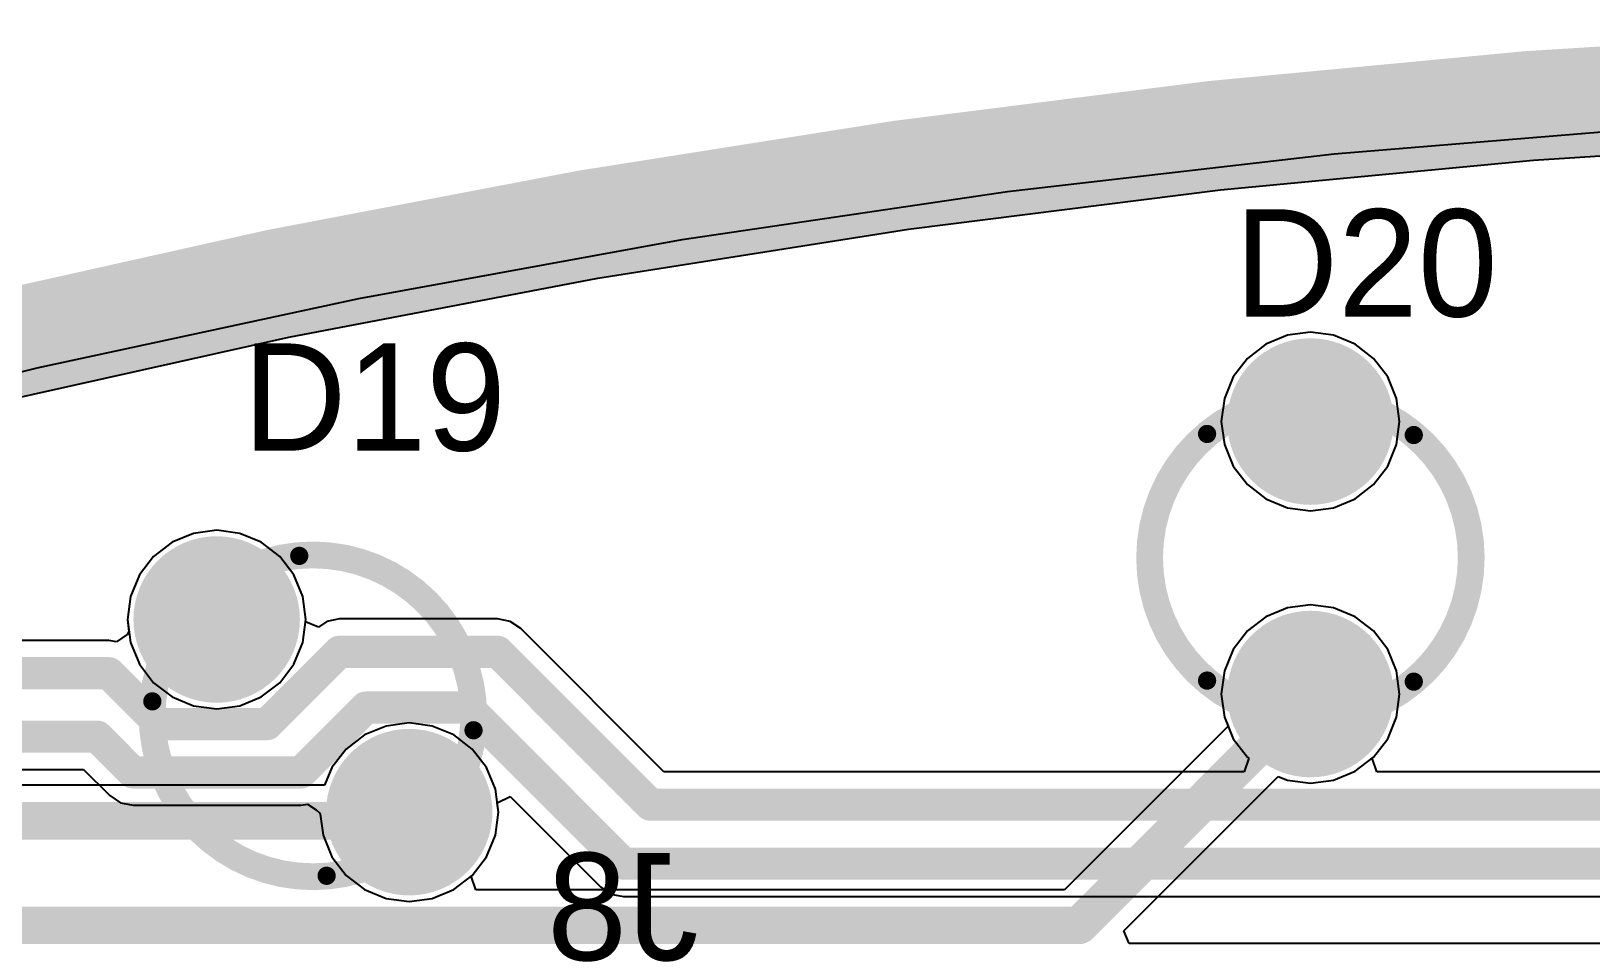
# Model space of a CAD drawing. Header units: millimetres. Extents: x 118 to 288, y 159 to 220.
# Drawn here: x 181.77 to 196.32, y 211.14 to 219.68 of the extents above; entities that cross this region are included whole.
import ezdxf

# ---------------------------------------------------------------- set-up
doc = ezdxf.new("R2010")
doc.units = ezdxf.units.MM
for name, color, linetype in [('BottomLayer', 5, 'Continuous'), ('BottomOverlay', 54, 'Continuous'), ('BottomSolder', 6, 'Continuous'), ('InternalPlane1', 76, 'Continuous'), ('InternalPlane2', 16, 'Continuous'), ('KeepOutLayer', 6, 'Continuous'), ('Mechanical1', 6, 'Continuous'), ('Mechanical13', 56, 'Continuous'), ('MultiLayer', 9, 'Continuous'), ('PadHoleLayer', 156, 'Continuous'), ('TopLayer', 1, 'Continuous'), ('TopOverlay', 2, 'Continuous'), ('TopSolder', 216, 'Continuous')]:
    doc.layers.add(name, color=color, linetype=linetype)

# ---------------------------------------------------------------- blocks, each defined once
blk = doc.blocks.new('LED3MM_BLUE_53')
at = {"layer": 'BottomLayer', "const_width": 0.675}
for points in [[(-1.607, 0, 1), (-0.932, 0, 1)], [(0.932, 0, 1), (1.607, 0, 1)]]:
    blk.add_lwpolyline(points, format="xyb", close=True, dxfattribs=at)
at = {"layer": 'BottomSolder', "const_width": 0.777}
for points in [[(-1.658, 0, 1), (-0.882, 0, 1)], [(0.882, 0, 1), (1.658, 0, 1)]]:
    blk.add_lwpolyline(points, format="xyb", close=True, dxfattribs=at)
at = {"layer": 'InternalPlane1', "const_width": 0.754}
for points in [[(-1.647, 0, 1), (-0.893, 0, 1)], [(0.893, 0, 1), (1.647, 0, 1)]]:
    blk.add_lwpolyline(points, format="xyb", close=True, dxfattribs=at)
at = {"layer": 'InternalPlane2', "const_width": 0.754}
blk.add_lwpolyline([(0.893, 0, 1), (1.647, 0, 1)], format="xyb", close=True, dxfattribs=at)
at = {"layer": 'MultiLayer', "const_width": 0.675}
for points in [[(-1.607, 0, 1), (-0.932, 0, 1)], [(0.932, 0, 1), (1.607, 0, 1)]]:
    blk.add_lwpolyline(points, format="xyb", close=True, dxfattribs=at)
at = {"layer": 'PadHoleLayer', "const_width": 0.5}
for points in [[(-1.52, 0, 1), (-1.02, 0, 1)], [(1.02, 0, 1), (1.52, 0, 1)]]:
    blk.add_lwpolyline(points, format="xyb", close=True, dxfattribs=at)
at = {"layer": 'TopLayer', "const_width": 0.675}
for points in [[(-1.607, 0, 1), (-0.932, 0, 1)], [(0.932, 0, 1), (1.607, 0, 1)]]:
    blk.add_lwpolyline(points, format="xyb", close=True, dxfattribs=at)
at = {"layer": 'TopOverlay', "const_width": 0.17}
for points in [[(-1.144, 0.964, -0.466308), (1.154, 0.964)], [(1.144, -0.964, -0.466308), (-1.154, -0.964)]]:
    blk.add_lwpolyline(points, format="xyb", dxfattribs=at)
at = {"layer": 'TopOverlay', "const_width": 0.085}
for points in [[(-1.187, 0.964, 1), (-1.102, 0.964, 1)], [(1.112, 0.964, 1), (1.197, 0.964, 1)], [(-1.197, -0.964, 1), (-1.112, -0.964, 1)], [(1.102, -0.964, 1), (1.187, -0.964, 1)]]:
    blk.add_lwpolyline(points, format="xyb", close=True, dxfattribs=at)
at = {"layer": 'TopSolder', "const_width": 0.777}
for points in [[(-1.658, 0, 1), (-0.882, 0, 1)], [(0.882, 0, 1), (1.658, 0, 1)]]:
    blk.add_lwpolyline(points, format="xyb", close=True, dxfattribs=at)
blk = doc.blocks.new('LED3MM_GREEN_54')
at = {"layer": 'BottomLayer', "const_width": 0.675}
for points in [[(-1.607, 0, 1), (-0.933, 0, 1)], [(0.933, 0, 1), (1.607, 0, 1)]]:
    blk.add_lwpolyline(points, format="xyb", close=True, dxfattribs=at)
at = {"layer": 'BottomSolder', "const_width": 0.777}
for points in [[(-1.658, 0, 1), (-0.882, 0, 1)], [(0.882, 0, 1), (1.658, 0, 1)]]:
    blk.add_lwpolyline(points, format="xyb", close=True, dxfattribs=at)
at = {"layer": 'InternalPlane1', "const_width": 0.754}
for points in [[(-1.647, 0, 1), (-0.893, 0, 1)], [(0.893, 0, 1), (1.647, 0, 1)]]:
    blk.add_lwpolyline(points, format="xyb", close=True, dxfattribs=at)
at = {"layer": 'InternalPlane2', "const_width": 0.754}
blk.add_lwpolyline([(0.893, 0, 1), (1.647, 0, 1)], format="xyb", close=True, dxfattribs=at)
at = {"layer": 'MultiLayer', "const_width": 0.675}
for points in [[(-1.607, 0, 1), (-0.933, 0, 1)], [(0.933, 0, 1), (1.607, 0, 1)]]:
    blk.add_lwpolyline(points, format="xyb", close=True, dxfattribs=at)
at = {"layer": 'PadHoleLayer', "const_width": 0.5}
for points in [[(-1.52, 0, 1), (-1.02, 0, 1)], [(1.02, 0, 1), (1.52, 0, 1)]]:
    blk.add_lwpolyline(points, format="xyb", close=True, dxfattribs=at)
at = {"layer": 'TopLayer', "const_width": 0.675}
for points in [[(-1.607, 0, 1), (-0.933, 0, 1)], [(0.933, 0, 1), (1.607, 0, 1)]]:
    blk.add_lwpolyline(points, format="xyb", close=True, dxfattribs=at)
at = {"layer": 'TopOverlay', "const_width": 0.17}
for points in [[(-1.144, 0.964, -0.466308), (1.154, 0.964)], [(1.144, -0.964, -0.466308), (-1.154, -0.964)]]:
    blk.add_lwpolyline(points, format="xyb", dxfattribs=at)
at = {"layer": 'TopOverlay', "const_width": 0.085}
for points in [[(-1.187, 0.964, 1), (-1.102, 0.964, 1)], [(1.112, 0.964, 1), (1.197, 0.964, 1)], [(-1.197, -0.964, 1), (-1.112, -0.964, 1)], [(1.102, -0.964, 1), (1.187, -0.964, 1)]]:
    blk.add_lwpolyline(points, format="xyb", close=True, dxfattribs=at)
at = {"layer": 'TopSolder', "const_width": 0.777}
for points in [[(-1.658, 0, 1), (-0.882, 0, 1)], [(0.882, 0, 1), (1.658, 0, 1)]]:
    blk.add_lwpolyline(points, format="xyb", close=True, dxfattribs=at)

msp = doc.modelspace()

# ---------------------------------------------------------------- linework, layer by layer
at = {"layer": 'BottomLayer'}
for p, q in [((193.928, 218.543), (196.985, 218.794)), ((190.881, 218.192), (193.928, 218.543)), ((187.847, 217.742), (190.881, 218.192)), ((184.83, 217.193), (187.847, 217.742)), ((181.832, 216.546), (184.83, 217.193)), ((193.291, 216.767), (193.119, 216.635)), ((193.492, 216.85), (193.291, 216.767)), ((193.707, 216.878), (193.492, 216.85)), ((193.923, 216.85), (193.707, 216.878)), ((194.123, 216.767), (193.923, 216.85)), ((194.296, 216.635), (194.123, 216.767)), ((193.119, 216.635), (192.987, 216.462)), ((194.428, 216.462), (194.296, 216.635)), ((178.857, 215.801), (181.832, 216.546)), ((192.987, 216.462), (192.904, 216.262)), ((194.511, 216.262), (194.428, 216.462)), ((192.904, 216.262), (192.875, 216.046)), ((194.539, 216.046), (194.511, 216.262)), ((192.875, 216.046), (192.904, 215.831)), ((194.511, 215.831), (194.539, 216.046)), ((192.904, 215.831), (192.987, 215.63)), ((194.428, 215.63), (194.511, 215.831)), ((192.987, 215.63), (193.119, 215.458)), ((194.296, 215.458), (194.428, 215.63)), ((193.119, 215.458), (193.291, 215.326)), ((194.123, 215.326), (194.296, 215.458)), ((193.291, 215.326), (193.492, 215.243)), ((193.923, 215.243), (194.123, 215.326)), ((193.492, 215.243), (193.707, 215.214)), ((193.707, 215.214), (193.923, 215.243)), ((183.505, 215.033), (183.289, 215.004)), ((183.72, 215.004), (183.505, 215.033)), ((183.089, 214.921), (182.916, 214.789)), ((183.289, 215.004), (183.089, 214.921)), ((183.921, 214.921), (183.72, 215.004)), ((184.093, 214.789), (183.921, 214.921)), ((182.916, 214.789), (182.784, 214.617)), ((184.225, 214.617), (184.093, 214.789)), ((182.784, 214.617), (182.701, 214.416)), ((184.309, 214.416), (184.225, 214.617)), ((182.701, 214.416), (182.673, 214.201)), ((184.337, 214.201), (184.309, 214.416)), ((193.492, 214.31), (193.291, 214.227)), ((193.707, 214.338), (193.492, 214.31)), ((193.923, 214.31), (193.707, 214.338)), ((194.123, 214.227), (193.923, 214.31)), ((182.673, 214.201), (182.687, 214.088)), ((184.334, 214.178), (184.337, 214.201)), ((184.456, 214.131), (184.334, 214.178)), ((184.533, 214.183), (184.456, 214.131)), ((184.65, 214.206), (184.533, 214.183)), ((186.125, 214.206), (184.65, 214.206)), ((186.242, 214.183), (186.125, 214.206)), ((186.125, 214.206), (186.125, 214.206)), ((186.341, 214.116), (186.242, 214.183)), ((193.291, 214.227), (193.119, 214.095)), ((194.296, 214.095), (194.123, 214.227)), ((182.5, 214.006), (174.6, 214.006)), ((182.572, 213.992), (182.5, 214.006)), ((182.5, 214.006), (182.5, 214.006)), ((182.67, 214.062), (182.572, 213.992)), ((182.687, 214.088), (182.67, 214.062)), ((187.677, 212.781), (186.341, 214.116)), ((193.119, 214.095), (192.987, 213.922)), ((194.428, 213.922), (194.296, 214.095)), ((192.987, 213.922), (192.904, 213.722)), ((194.511, 213.722), (194.428, 213.922)), ((192.904, 213.722), (192.875, 213.506)), ((194.539, 213.506), (194.511, 213.722)), ((192.875, 213.506), (192.904, 213.291)), ((194.511, 213.291), (194.539, 213.506)), ((192.904, 213.291), (192.987, 213.09)), ((194.428, 213.09), (194.511, 213.291)), ((192.987, 213.09), (193.119, 212.918)), ((194.296, 212.918), (194.428, 213.09)), ((193.132, 212.908), (193.089, 212.781)), ((193.119, 212.918), (193.132, 212.908)), ((194.283, 212.908), (194.296, 212.918)), ((194.326, 212.781), (194.283, 212.908)), ((175.987, 212.804), (182.264, 212.804)), ((182.264, 212.804), (182.509, 212.559)), ((193.089, 212.781), (187.677, 212.781)), ((211.904, 212.781), (194.326, 212.781)), ((182.509, 212.559), (182.509, 212.559)), ((182.509, 212.559), (182.608, 212.492)), ((186.122, 212.491), (186.242, 212.551)), ((186.242, 212.551), (187.084, 211.709)), ((182.608, 212.492), (182.725, 212.469)), ((182.725, 212.469), (184.292, 212.469)), ((184.292, 212.469), (184.351, 212.481)), ((184.292, 212.469), (184.292, 212.469)), ((184.351, 212.481), (184.434, 212.427)), ((184.434, 212.427), (184.463, 212.399)), ((184.463, 212.399), (184.471, 212.385)), ((186.105, 212.189), (186.133, 212.405)), ((186.133, 212.405), (186.122, 212.491)), ((184.471, 212.385), (184.497, 212.189)), ((184.497, 212.189), (184.58, 211.989)), ((186.021, 211.989), (186.105, 212.189)), ((184.58, 211.989), (184.712, 211.816)), ((185.889, 211.816), (186.021, 211.989)), ((184.712, 211.816), (184.885, 211.684)), ((185.717, 211.684), (185.889, 211.816)), ((184.885, 211.684), (185.085, 211.601)), ((185.516, 211.601), (185.717, 211.684)), ((187.084, 211.709), (187.183, 211.642)), ((185.085, 211.601), (185.301, 211.573)), ((185.301, 211.573), (185.516, 211.601)), ((187.183, 211.642), (187.3, 211.619)), ((187.3, 211.619), (187.3, 211.619)), ((187.3, 211.619), (214.648, 211.619))]:
    msp.add_line(p, q, dxfattribs=at)
at = {"layer": 'BottomLayer', "const_width": 0.3}
for points in [[(183.976, 213.226), (184.65, 213.9)], [(184.65, 213.9), (186.125, 213.9)], [(186.125, 213.9), (187.55, 212.475)], [(174.6, 213.7), (182.5, 213.7)], [(182.5, 213.7), (182.974, 213.226)], [(184.292, 212.775), (184.897, 213.38)], [(184.897, 213.38), (185.845, 213.38)], [(185.845, 213.38), (187.3, 211.925)], [(182.974, 213.226), (183.976, 213.226)], [(174.809, 213.109), (182.391, 213.109)], [(182.391, 213.109), (182.725, 212.775)], [(182.725, 212.775), (184.292, 212.775)], [(187.55, 212.475), (214.975, 212.475)], [(187.3, 211.925), (214.775, 211.925)]]:
    msp.add_lwpolyline(points, dxfattribs=at)
at = {"layer": 'BottomLayer', "const_width": 0.15}
for points in [[(184.575, 213.9, 1), (184.725, 213.9, 1)], [(184.575, 213.9, 1), (184.725, 213.9, 1)], [(186.05, 213.9, 1), (186.2, 213.9, 1)], [(186.05, 213.9, 1), (186.2, 213.9, 1)], [(182.425, 213.7, 1), (182.575, 213.7, 1)], [(182.425, 213.7, 1), (182.575, 213.7, 1)], [(184.822, 213.38, 1), (184.972, 213.38, 1)], [(184.822, 213.38, 1), (184.972, 213.38, 1)], [(185.77, 213.38, 1), (185.92, 213.38, 1)], [(185.77, 213.38, 1), (185.92, 213.38, 1)], [(182.899, 213.226, 1), (183.049, 213.226, 1)], [(182.899, 213.226, 1), (183.049, 213.226, 1)], [(183.901, 213.226, 1), (184.051, 213.226, 1)], [(183.901, 213.226, 1), (184.051, 213.226, 1)], [(182.316, 213.109, 1), (182.466, 213.109, 1)], [(182.316, 213.109, 1), (182.466, 213.109, 1)], [(182.65, 212.775, 1), (182.8, 212.775, 1)], [(182.65, 212.775, 1), (182.8, 212.775, 1)], [(184.217, 212.775, 1), (184.367, 212.775, 1)], [(184.217, 212.775, 1), (184.367, 212.775, 1)], [(187.475, 212.475, 1), (187.625, 212.475, 1)], [(187.475, 212.475, 1), (187.625, 212.475, 1)], [(187.225, 211.925, 1), (187.375, 211.925, 1)], [(187.225, 211.925, 1), (187.375, 211.925, 1)]]:
    msp.add_lwpolyline(points, format="xyb", close=True, dxfattribs=at)
at = {"layer": 'InternalPlane1'}
for p, q in [((195.788, 218.483), (198.716, 218.667)), ((192.867, 218.207), (195.788, 218.483)), ((189.957, 217.84), (192.867, 218.207)), ((187.059, 217.382), (189.957, 217.84)), ((184.177, 216.833), (187.059, 217.382)), ((181.314, 216.193), (184.177, 216.833))]:
    msp.add_line(p, q, dxfattribs=at)
at = {"layer": 'InternalPlane1', "const_width": 1.016}
for points in [[(195.748, 218.992), (198.692, 219.177)], [(192.811, 218.715), (195.748, 218.992)], [(189.885, 218.345), (192.811, 218.715)], [(186.971, 217.885), (189.885, 218.345)], [(184.074, 217.333), (186.971, 217.885)], [(181.195, 216.69), (184.074, 217.333)]]:
    msp.add_lwpolyline(points, dxfattribs=at)
at = {"layer": 'InternalPlane1', "const_width": 0.508}
for points in [[(195.494, 218.992, 1), (196.002, 218.992, 1)], [(195.494, 218.992, 1), (196.002, 218.992, 1)], [(192.557, 218.715, 1), (193.065, 218.715, 1)], [(192.557, 218.715, 1), (193.065, 218.715, 1)], [(189.631, 218.345, 1), (190.139, 218.345, 1)], [(189.631, 218.345, 1), (190.139, 218.345, 1)], [(186.717, 217.885, 1), (187.225, 217.885, 1)], [(186.717, 217.885, 1), (187.225, 217.885, 1)], [(183.82, 217.333, 1), (184.328, 217.333, 1)], [(183.82, 217.333, 1), (184.328, 217.333, 1)]]:
    msp.add_lwpolyline(points, format="xyb", close=True, dxfattribs=at)
at = {"layer": 'InternalPlane2'}
for p, q in [((195.788, 218.483), (198.716, 218.667)), ((192.867, 218.207), (195.788, 218.483)), ((189.957, 217.84), (192.867, 218.207)), ((187.059, 217.382), (189.957, 217.84)), ((184.177, 216.833), (187.059, 217.382)), ((181.314, 216.193), (184.177, 216.833))]:
    msp.add_line(p, q, dxfattribs=at)
at = {"layer": 'InternalPlane2', "const_width": 1.016}
for points in [[(195.748, 218.992), (198.692, 219.177)], [(192.811, 218.715), (195.748, 218.992)], [(189.885, 218.345), (192.811, 218.715)], [(186.971, 217.885), (189.885, 218.345)], [(184.074, 217.333), (186.971, 217.885)], [(181.195, 216.69), (184.074, 217.333)]]:
    msp.add_lwpolyline(points, dxfattribs=at)
at = {"layer": 'InternalPlane2', "const_width": 0.508}
for points in [[(195.494, 218.992, 1), (196.002, 218.992, 1)], [(195.494, 218.992, 1), (196.002, 218.992, 1)], [(192.557, 218.715, 1), (193.065, 218.715, 1)], [(192.557, 218.715, 1), (193.065, 218.715, 1)], [(189.631, 218.345, 1), (190.139, 218.345, 1)], [(189.631, 218.345, 1), (190.139, 218.345, 1)], [(186.717, 217.885, 1), (187.225, 217.885, 1)], [(186.717, 217.885, 1), (187.225, 217.885, 1)], [(183.82, 217.333, 1), (184.328, 217.333, 1)], [(183.82, 217.333, 1), (184.328, 217.333, 1)]]:
    msp.add_lwpolyline(points, format="xyb", close=True, dxfattribs=at)
at = {"layer": 'KeepOutLayer', "const_width": 0.25}
msp.add_lwpolyline([(168.552, 212.685, -0.094409), (203.115, 219.269)], format="xyb", dxfattribs=at)
at = {"layer": 'Mechanical1'}
for points, const_width in [([(195.207, 214.776, 1), (192.207, 214.776, 1)], 0.25), ([(185.903, 213.303, 1), (182.903, 213.303, 1)], 0.25), ([(192.145, 214.776, 1), (192.27, 214.776, 1)], 0.125), ([(195.145, 214.776, 1), (195.27, 214.776, 1)], 0.125), ([(182.84, 213.303, 1), (182.965, 213.303, 1)], 0.125), ([(185.84, 213.303, 1), (185.965, 213.303, 1)], 0.125)]:
    msp.add_lwpolyline(points, format="xyb", close=True, dxfattribs=dict(at, const_width=const_width))
at = {"layer": 'Mechanical13', "const_width": 0.25}
msp.add_lwpolyline([(168.552, 212.685, -0.094409), (203.115, 219.269)], format="xyb", dxfattribs=at)
at = {"layer": 'TopLayer'}
for p, q in [((193.928, 218.543), (196.985, 218.794)), ((190.881, 218.192), (193.928, 218.543)), ((187.847, 217.742), (190.881, 218.192)), ((184.83, 217.193), (187.847, 217.742)), ((181.832, 216.546), (184.83, 217.193)), ((193.291, 216.767), (193.119, 216.635)), ((193.492, 216.85), (193.291, 216.767)), ((193.707, 216.878), (193.492, 216.85)), ((193.923, 216.85), (193.707, 216.878)), ((194.123, 216.767), (193.923, 216.85)), ((194.296, 216.635), (194.123, 216.767)), ((193.119, 216.635), (192.987, 216.462)), ((194.428, 216.462), (194.296, 216.635)), ((178.857, 215.801), (181.832, 216.546)), ((192.987, 216.462), (192.904, 216.262)), ((194.511, 216.262), (194.428, 216.462)), ((192.904, 216.262), (192.875, 216.046)), ((194.539, 216.046), (194.511, 216.262)), ((192.875, 216.046), (192.904, 215.831)), ((194.511, 215.831), (194.539, 216.046)), ((192.904, 215.831), (192.987, 215.63)), ((194.428, 215.63), (194.511, 215.831)), ((192.987, 215.63), (193.119, 215.458)), ((194.296, 215.458), (194.428, 215.63)), ((193.119, 215.458), (193.291, 215.326)), ((194.123, 215.326), (194.296, 215.458)), ((193.291, 215.326), (193.492, 215.243)), ((193.923, 215.243), (194.123, 215.326)), ((193.492, 215.243), (193.707, 215.214)), ((193.707, 215.214), (193.923, 215.243)), ((183.505, 215.033), (183.289, 215.004)), ((183.72, 215.004), (183.505, 215.033)), ((183.089, 214.921), (182.916, 214.789)), ((183.289, 215.004), (183.089, 214.921)), ((183.921, 214.921), (183.72, 215.004)), ((184.093, 214.789), (183.921, 214.921)), ((182.916, 214.789), (182.784, 214.617)), ((184.225, 214.617), (184.093, 214.789)), ((182.784, 214.617), (182.701, 214.416)), ((184.309, 214.416), (184.225, 214.617)), ((182.701, 214.416), (182.673, 214.201)), ((184.337, 214.201), (184.309, 214.416)), ((193.492, 214.31), (193.291, 214.227)), ((193.707, 214.338), (193.492, 214.31)), ((193.923, 214.31), (193.707, 214.338)), ((194.123, 214.227), (193.923, 214.31)), ((182.673, 214.201), (182.701, 213.985)), ((184.309, 213.985), (184.337, 214.201)), ((193.291, 214.227), (193.119, 214.095)), ((194.296, 214.095), (194.123, 214.227)), ((193.119, 214.095), (192.987, 213.922)), ((194.428, 213.922), (194.296, 214.095)), ((182.701, 213.985), (182.784, 213.785)), ((184.225, 213.785), (184.309, 213.985)), ((192.987, 213.922), (192.904, 213.722)), ((194.511, 213.722), (194.428, 213.922)), ((182.784, 213.785), (182.916, 213.612)), ((184.093, 213.612), (184.225, 213.785)), ((192.904, 213.722), (192.875, 213.506)), ((194.539, 213.506), (194.511, 213.722)), ((182.916, 213.612), (183.089, 213.48)), ((183.921, 213.48), (184.093, 213.612)), ((183.089, 213.48), (183.289, 213.397)), ((183.72, 213.397), (183.921, 213.48)), ((192.875, 213.506), (192.904, 213.291)), ((194.511, 213.291), (194.539, 213.506)), ((183.289, 213.397), (183.505, 213.369)), ((183.505, 213.369), (183.72, 213.397)), ((192.904, 213.291), (192.939, 213.206)), ((194.428, 213.09), (194.511, 213.291)), ((184.885, 213.125), (184.712, 212.993)), ((185.085, 213.208), (184.885, 213.125)), ((185.301, 213.237), (185.085, 213.208)), ((185.516, 213.208), (185.301, 213.237)), ((185.717, 213.125), (185.516, 213.208)), ((185.889, 212.993), (185.717, 213.125)), ((192.939, 213.206), (191.414, 211.681)), ((184.712, 212.993), (184.58, 212.821)), ((186.021, 212.821), (185.889, 212.993)), ((194.296, 212.918), (194.428, 213.09)), ((194.123, 212.786), (194.296, 212.918)), ((184.58, 212.821), (184.512, 212.656)), ((186.105, 212.62), (186.021, 212.821)), ((191.968, 211.299), (193.407, 212.738)), ((193.407, 212.738), (193.492, 212.703)), ((193.492, 212.703), (193.707, 212.674)), ((193.707, 212.674), (193.923, 212.703)), ((193.923, 212.703), (194.123, 212.786)), ((184.512, 212.656), (178.8, 212.656)), ((186.133, 212.405), (186.105, 212.62)), ((186.105, 212.189), (186.133, 212.405)), ((186.021, 211.989), (186.105, 212.189)), ((185.889, 211.816), (186.021, 211.989)), ((185.879, 211.808), (185.889, 211.816)), ((185.922, 211.681), (185.879, 211.808)), ((191.414, 211.681), (185.922, 211.681)), ((192.017, 211.181), (191.968, 211.299)), ((199.828, 211.181), (192.017, 211.181))]:
    msp.add_line(p, q, dxfattribs=at)
at = {"layer": 'TopLayer', "const_width": 0.35}
for points in [[(191.551, 211.35), (193.707, 213.506)], [(185.221, 212.325), (185.301, 212.405)], [(178.8, 212.325), (185.221, 212.325)], [(178.618, 211.35), (191.551, 211.35)]]:
    msp.add_lwpolyline(points, dxfattribs=at)
at = {"layer": 'TopLayer', "const_width": 0.175}
for points in [[(193.62, 213.506, 1), (193.795, 213.506, 1)], [(185.213, 212.405, 1), (185.388, 212.405, 1)], [(185.134, 212.325, 1), (185.309, 212.325, 1)], [(185.134, 212.325, 1), (185.309, 212.325, 1)], [(191.463, 211.35, 1), (191.638, 211.35, 1)], [(191.463, 211.35, 1), (191.638, 211.35, 1)]]:
    msp.add_lwpolyline(points, format="xyb", close=True, dxfattribs=at)

# ---------------------------------------------------------------- block references
for name, p, rotation in [('LED3MM_GREEN_54', (193.707, 214.776), 270), ('LED3MM_BLUE_53', (184.403, 213.303), 315)]:
    msp.add_blockref(name, p, dxfattribs=dict(rotation=rotation))

# ---------------------------------------------------------------- texts
at = {"layer": 'BottomOverlay', "text_generation_flag": 2}
msp.add_text('J8', height=1, dxfattribs=at).set_placement((188, 211.025))
at = {"layer": 'TopOverlay'}
for s, p in [('D20', (193, 217.025)), ('D19', (183.75, 215.775))]:
    msp.add_text(s, height=1, dxfattribs=at).set_placement(p)

doc.saveas('drawing.dxf')
